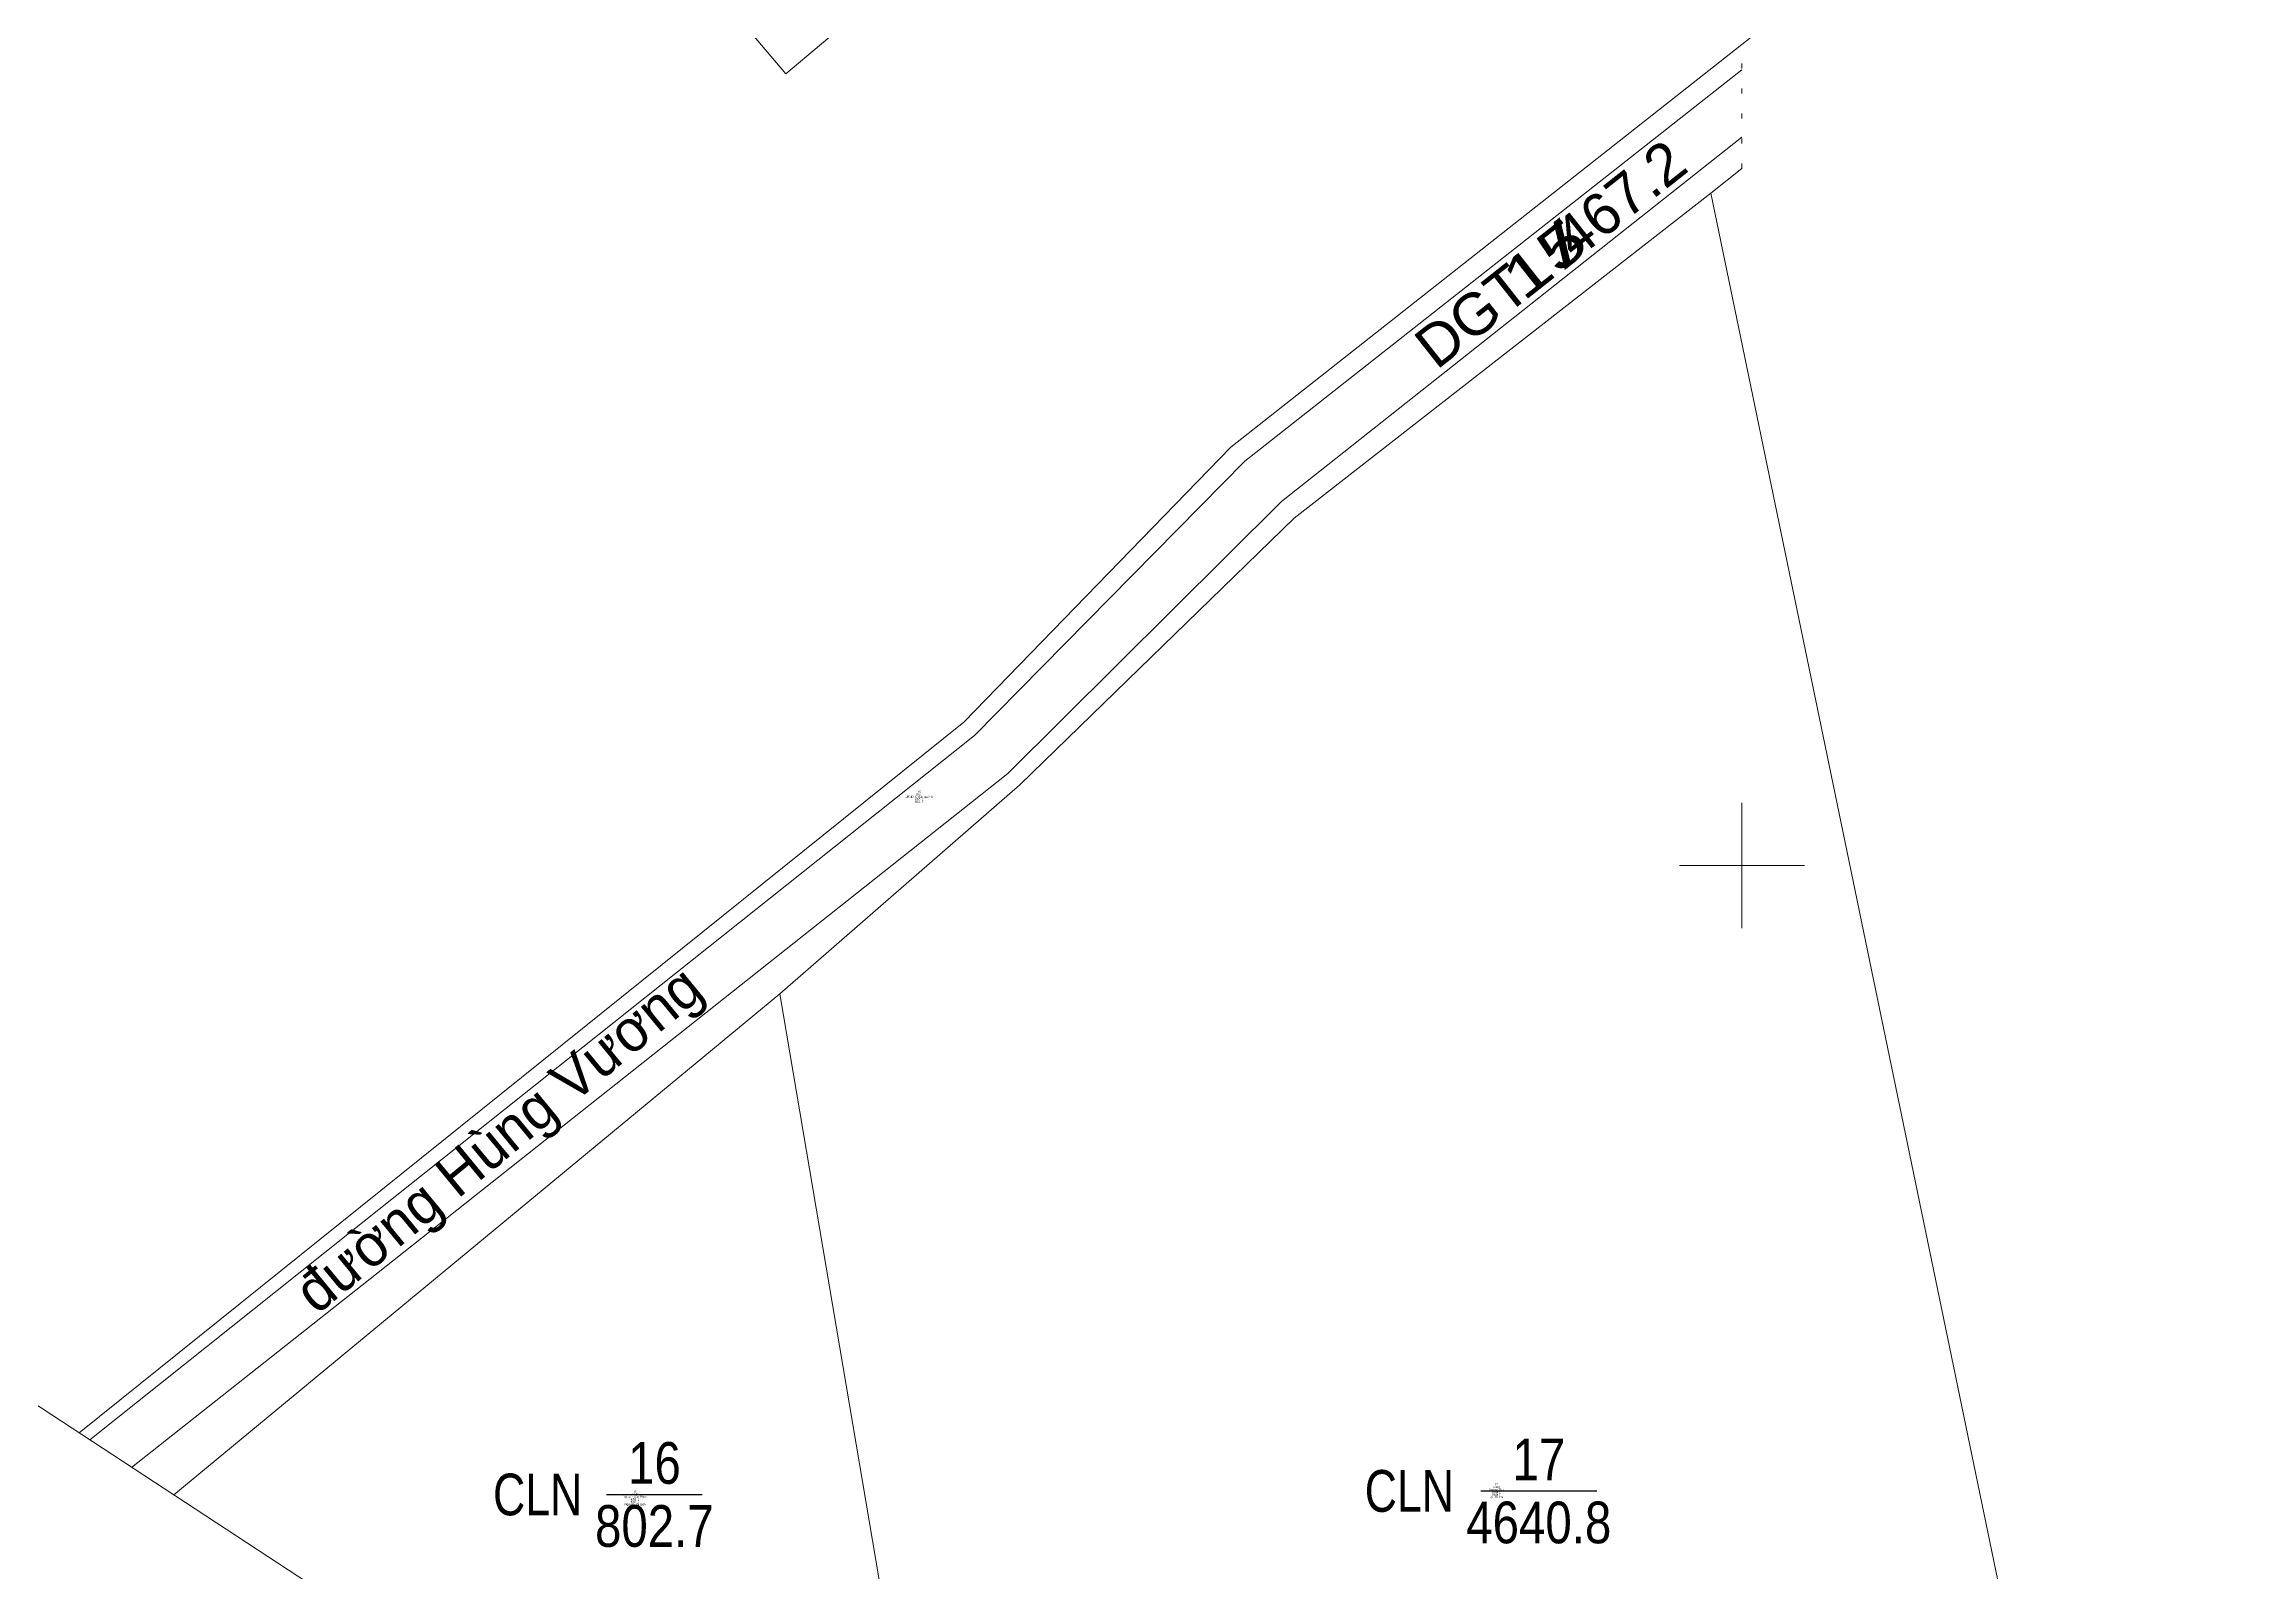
# Model space of a CAD drawing. Header units: metres. Extents: x 548390 to 549118, y 1840259 to 1841146.
# Drawn here: x 548918.6 to 549024.4, y 1840666.1 to 1840739.4 of the extents above; entities that cross this region are included whole.
import ezdxf
from ezdxf.enums import TextEntityAlignment as Align

# ---------------------------------------------------------------- set-up
doc = ezdxf.new("R2010")
doc.units = ezdxf.units.M
doc.header["$LTSCALE"] = 0.8
doc.linetypes.add('DOTTED', pattern=[1.5, 0.3, -1.2])
for name, color, linetype, lineweight in [('10', 7, 'Continuous', 13), ('13', 7, 'Continuous', 25), ('14', 7, 'Continuous', 13), ('22', 7, 'Continuous', 13), ('23', 7, 'Continuous', 13), ('24', 7, 'DOTTED', 13), ('46', 7, 'Continuous', 13), ('63', 7, 'Continuous', 13)]:
    doc.layers.add(name, color=color, linetype=linetype, lineweight=lineweight)
doc.layers.add('15', color=7, linetype='Continuous')
doc.layers.add('28', color=7, linetype='Continuous')

msp = doc.modelspace()

# ---------------------------------------------------------------- linework, layer by layer
at = {"layer": '10'}
for p, q in [((548998.51, 1840732.23), (549021.86, 1840619.36)), ((548953.87, 1840693.84), (548962.1, 1840645.38))]:
    msp.add_line(p, q, dxfattribs=at)
at = {"layer": '13'}
for p, q in [((548945.57, 1840669.85), (548950.15, 1840669.85)), ((548987.48, 1840670.02), (548993.04, 1840670.02))]:
    msp.add_line(p, q, dxfattribs=at)
at = {"layer": '14'}
msp.add_lwpolyline([(548957.59, 1840740.82), (548954.17, 1840737.94), (548949.5, 1840743.46), (548952.91, 1840746.35)], close=True, dxfattribs=at)
at = {"layer": '22'}
for points in [[(549000, 1840738.13), (548976.17, 1840719.38), (548963.21, 1840706.22), (548933.16, 1840682.33), (548920.79, 1840672.47)], [(548922.8, 1840671.15), (548934.54, 1840680.42), (548964.8, 1840704.4), (548977.93, 1840717.44), (549000, 1840734.91)]]:
    msp.add_lwpolyline(points, dxfattribs=at)
at = {"layer": '23'}
for p, q in [((548998.51, 1840732.23), (549000, 1840733.4)), ((548924.82, 1840669.83), (548953.87, 1840693.84))]:
    msp.add_line(p, q, dxfattribs=at)
for points in [[(549000, 1840739.35), (549013.87, 1840750.28), (549006.7, 1840764.47), (549000, 1840776.33)], [(548920.29, 1840672.8), (548962.7, 1840706.86), (548975.5, 1840720.04), (549000, 1840739.35)], [(548953.87, 1840693.84), (548965.38, 1840703.86), (548978.53, 1840716.65), (548998.51, 1840732.23)]]:
    msp.add_lwpolyline(points, dxfattribs=at)
at = {"layer": '24'}
msp.add_line((549000, 1840733.4), (549000, 1840739.35), dxfattribs=at)
at = {"layer": '46'}
msp.add_lwpolyline([(549100, 1840559.28), (549007.29, 1840615.75), (548809.36, 1840745.54), (548736.62, 1840812.48)], dxfattribs=at)
at = {"layer": '63'}
for p, q in [((549000, 1840697), (549000, 1840703)), ((548997, 1840700), (549003, 1840700))]:
    msp.add_line(p, q, dxfattribs=at)

# ---------------------------------------------------------------- texts
at = {"layer": '13'}
for s, width, p in [('467.2', 1.05, (548992.02, 1840728.98)), ('15', 1.4, (548989.52, 1840727)), ('/', 1.85, (548991.49, 1840728.56))]:
    msp.add_text(s, height=2, rotation=38.3, dxfattribs=dict(at, width=width)).set_placement(p)
at = {"layer": '13', "width": 1.05}
msp.add_text('DGT ', height=2, rotation=38.3, dxfattribs=at).set_placement((548990.62, 1840727.872), align=Align.RIGHT)
at = {"layer": '13', "width": 0.85}
for s, p in [('16', (548947.865, 1840670.36)), ('17', (548990.265, 1840670.53)), ('802.7', (548947.86, 1840667.34)), ('4640.8', (548990.26, 1840667.51))]:
    msp.add_text(s, height=2, dxfattribs=at).set_placement(p, align=Align.CENTER)
at = {"layer": '13', "width": 0.8}
for p in [(548945, 1840668.85), (548986.79, 1840669.02)]:
    msp.add_text('CLN ', height=2, dxfattribs=at).set_placement(p, align=Align.RIGHT)
at = {"layer": '15'}
for s, p in [('UBND thị trấn quản lý', (548960.56, 1840703.24)), ('Khối 7', (548960.56, 1840703.12)), ('Khối 7', (548960.56, 1840703)), ('DGT', (548960.555, 1840703.36)), ('17', (548988.225, 1840670.28)), ('Nguyễn Văn Phúc', (548946.93, 1840669.69)), ('Nguyễn Thị Liên', (548946.93, 1840669.33)), ('Khối 7', (548946.93, 1840669.57)), ('Khối 7', (548946.93, 1840669.45)), ('Vương Thư', (548988.23, 1840670.04)), ('Lý Thị Thu', (548988.23, 1840669.68)), ('Khối 7', (548988.23, 1840669.92)), ('Khối 7', (548988.23, 1840669.8))]:
    msp.add_text(s, height=0.1, dxfattribs=at).set_placement(p, align=Align.CENTER)
for s, width, p in [('15', 0.95, (548960.56, 1840703.48)), ('CLN', 1.1, (548988.235, 1840670.16)), ('CLN', 1.1, (548946.935, 1840669.81)), ('16', 0.95, (548946.93, 1840669.93))]:
    msp.add_text(s, height=0.1, dxfattribs=dict(at, width=width)).set_placement(p, align=Align.CENTER)
at = {"layer": '28'}
msp.add_text('đường Hùng Vương', height=2, rotation=39.494, dxfattribs=at).set_placement((548941.009, 1840686.119), align=Align.CENTER)

doc.saveas('drawing.dxf')
